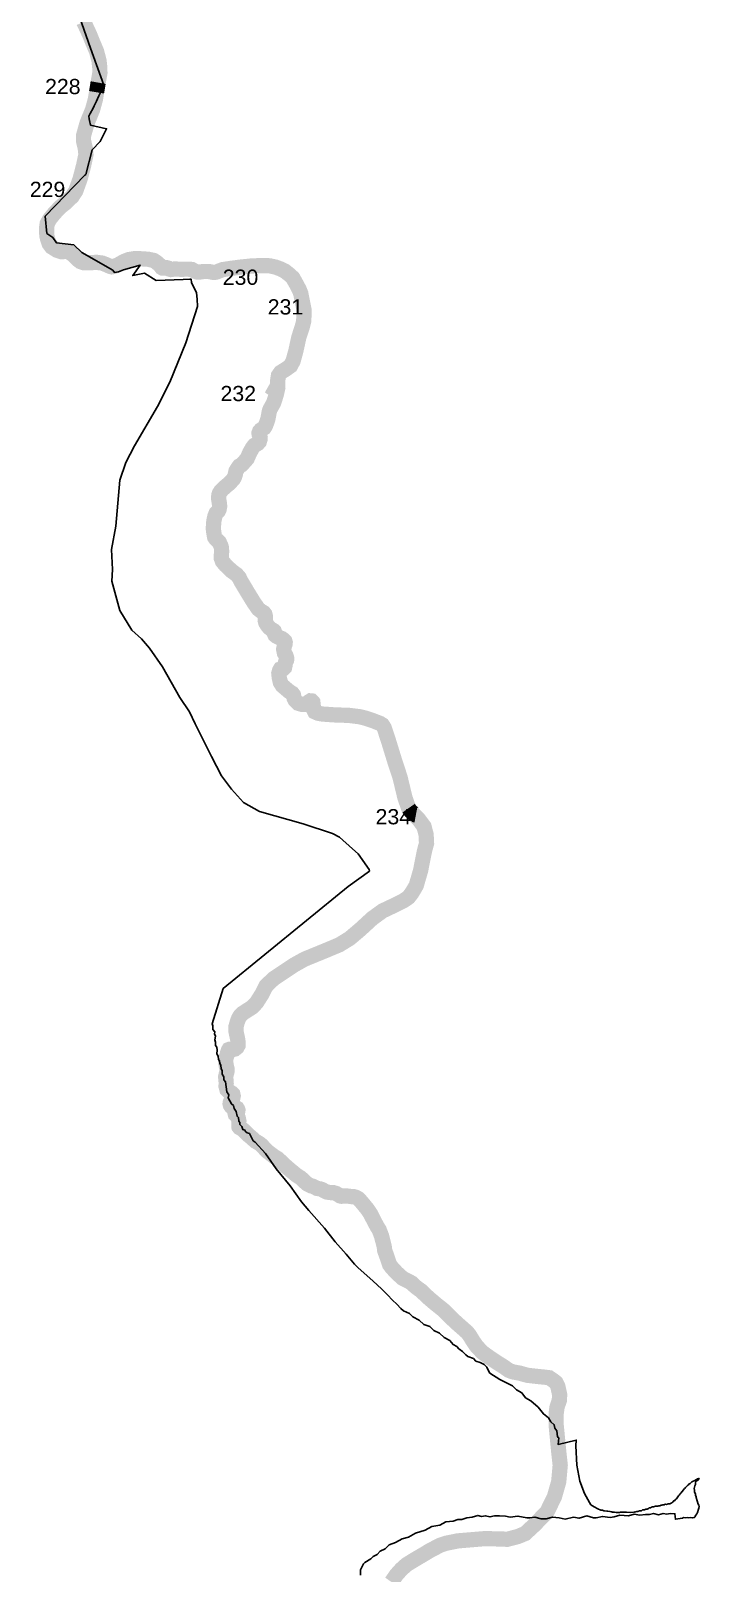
# Model space of a CAD drawing. Header units: metres. Extents: x 291186 to 378809, y 1824167 to 1998918.
# Drawn here: x 309657 to 311850, y 1917188 to 1922248 of the extents above; entities that cross this region are included whole.
import ezdxf

# ---------------------------------------------------------------- set-up
doc = ezdxf.new("R2010")
doc.units = ezdxf.units.M
for name, color, linetype in [('ARTIFICIALLY PROTECTED', 10, 'Continuous'), ('COASTLINE', 5, 'Continuous'), ('DISTRICT BOUNDRY', 86, 'Continuous')]:
    doc.layers.add(name, color=color, linetype=linetype)
doc.styles.get("Standard").update_dxf_attribs({"font": 'arial.ttf'})

msp = doc.modelspace()

# ---------------------------------------------------------------- linework, layer by layer
at = {"layer": 'ARTIFICIALLY PROTECTED', "const_width": 50, "flags": 128}
for points in [[(309878.3196581058, 1922078.673038232), (309877.8526072157, 1922076.059135931), (309873.0619050793, 1922046.975136573)], [(309836.6229254291, 1921858.11356203), (309838.2267980773, 1921842.243041384), (309830.633733361, 1921806.857901805), (309819.1444768384, 1921762.77111876), (309804.7700224543, 1921723.089635256), (309802.6509771576, 1921719.837326197)], [(310286.3184125886, 1921464.924048526), (310313.0855003934, 1921468.967175044), (310345.7351481671, 1921473.250231699), (310378.4264785996, 1921476.623069423), (310390.7622720308, 1921477.383711655), (310426.6957554583, 1921478.291042394), (310434.1060313158, 1921477.866702454)], [(310470.951104417, 1921469.336097221), (310477.6434449326, 1921466.853878971), (310490.6700185377, 1921460.431286418), (310505.954519683, 1921448.280517778), (310517.0704935055, 1921437.865562375), (310529.4816021519, 1921415.656532939), (310530.1187565256, 1921414.51637853), (310538.4556626136, 1921398.546775181), (310543.0941249391, 1921386.701599129), (310545.1896737273, 1921375.357644899), (310550.5955643363, 1921348.315724105), (310553.949881577, 1921331.663357758), (310553.6922069585, 1921314.276395184), (310552.2742386897, 1921293.927510255), (310547.5080161126, 1921275.982861967), (310536.5538133568, 1921242.464773677), (310533.9492049238, 1921230.49712042)], [(310467.4280497236, 1921085.80861673), (310458.3707868806, 1921069.792520809), (310464.9975717771, 1921065.269913654), (310463.3802846122, 1921057.887506304), (310458.5322124503, 1921041.735500591)], [(310671.4342239655, 1920003.391450827), (310700.1946270852, 1920002.456093085), (310736.6737744108, 1919997.882614665), (310755.841734567, 1919993.151207548), (310780.6845992642, 1919984.787820018), (310803.5661053941, 1919975.771458064), (310810.364925992, 1919971.459549051), (310816.9030405052, 1919961.397668747), (310830.5052289002, 1919919.795605238), (310851.8422030516, 1919850.597020333), (310864.2223755646, 1919813.002629359)], [(310896.8640218498, 1919697.979054633), (310904.0274508531, 1919687.733829745), (310920.2872615992, 1919675.503078407), (310920.6329867643, 1919675.438268259)]]:
    msp.add_lwpolyline(points, dxfattribs=at)
at = {"layer": 'COASTLINE', "const_width": 50, "flags": 128}
msp.add_lwpolyline([(309830.6807210855, 1922278.196480027), (309850.4466379302, 1922235.964220272), (309858.2693362036, 1922216.226170137), (309873.1333723631, 1922180.842169468), (309881.135685003, 1922150.494044222), (309883.8026173054, 1922126.502928699), (309884.0079991336, 1922110.508472048), (309877.8526072157, 1922076.059135931), (309869.2242968259, 1922023.677299888), (309859.991208949, 1921989.843354202), (309842.1343578813, 1921946.288061967), (309830.2252433039, 1921904.1696931), (309830.2252433039, 1921887.97023285), (309836.1752533934, 1921862.543332868), (309838.2267980773, 1921842.243041384), (309830.633733361, 1921806.857901805), (309819.1444768384, 1921762.77111876), (309804.7700224543, 1921723.089635256), (309793.2800080651, 1921705.454770183), (309772.3522818373, 1921684.744471503), (309754.2627657465, 1921670.732475572), (309733.1296576902, 1921648.176385236), (309718.5619473422, 1921629.721505771), (309711.168201522, 1921615.919069074), (309709.4061618508, 1921603.565704107), (309709.1492450988, 1921589.444372924), (309710.0488326642, 1921576.051563787), (309712.8749169368, 1921564.112382015), (309717.8844146686, 1921549.862733765), (309725.5911593638, 1921539.592812773), (309742.4188276901, 1921528.937560943), (309757.6004099236, 1921523.864481163), (309764.023328725, 1921524.121494933), (309768.1339967579, 1921525.020094038), (309773.0146571803, 1921525.276728172), (309782.0067435023, 1921523.479529961), (309796.3933237508, 1921513.080912266), (309810.1379910524, 1921499.08789815), (309819.9000697641, 1921491.513774472), (309830.8186527931, 1921487.662743918), (309853.8115653021, 1921487.662743918), (309872.8931286745, 1921488.915543685), (309891.3903769559, 1921486.476380503), (309906.2915485751, 1921480.699455036), (309916.9524569857, 1921475.692811607), (309923.1184590349, 1921474.152247531), (309928.6417902709, 1921475.050846636), (309943.1572078287, 1921480.442820902), (309962.810202561, 1921491.611720636), (309978.3532871272, 1921497.773597304), (309995.5659516482, 1921500.726408389), (310008.6141396132, 1921501.244611929), (310042.9106313462, 1921498.933765815), (310060.5090499287, 1921495.082735261), (310069.7572951362, 1921489.048796023), (310082.0892992347, 1921478.265227127), (310086.8418802145, 1921471.718019621), (310089.5391271778, 1921470.177455545), (310096.0901254219, 1921470.562786382), (310102.8980404181, 1921471.33306842), (310107.5225419552, 1921470.049138478), (310111.7612894307, 1921466.711376192), (310117.0284617812, 1921465.299508819), (310128.6571657444, 1921467.092151393), (310148.3101604768, 1921466.193552288), (310173.8722405064, 1921466.450186422), (310185.3046570395, 1921465.551587317), (310194.1679060521, 1921460.930274725), (310201.7465713046, 1921457.463815736), (310211.6374873254, 1921457.078864535), (310224.2256503095, 1921458.876062745), (310240.4712771444, 1921458.877960926), (310249.0109171508, 1921457.275516134), (310255.0018520328, 1921456.118384714), (310260.3387481035, 1921455.766082234), (310267.1360529684, 1921457.174912517), (310274.7382120829, 1921460.344875562), (310286.3184125886, 1921464.924048526), (310313.0855003934, 1921468.967175044), (310345.7351481671, 1921473.250231699), (310378.4264785996, 1921476.623069423), (310390.7622720308, 1921477.383711655), (310426.6957554583, 1921478.291042394), (310441.5163071732, 1921477.442362514), (310460.7956717625, 1921473.102791432), (310477.6434449326, 1921466.853878971), (310490.6700185377, 1921460.431286418), (310505.954519683, 1921448.280517778), (310517.0704935055, 1921437.865562375), (310530.1187565256, 1921414.51637853), (310538.4556626136, 1921398.546775181), (310543.0941249391, 1921386.701599129), (310545.1896737273, 1921375.357644899), (310550.5955643363, 1921348.315724105), (310553.949881577, 1921331.663357758), (310553.6922069585, 1921314.276395184), (310552.2742386897, 1921293.927510255), (310547.5080161126, 1921275.982861967), (310536.5538133568, 1921242.464773677), (310526.7083693274, 1921197.226933392), (310517.6367070204, 1921164.46470096), (310509.3896034927, 1921149.216988897), (310495.5592972738, 1921139.217368945), (310477.2098329648, 1921127.884466332), (310469.7872882166, 1921117.375754111), (310466.7815895775, 1921097.599740348), (310467.4280497236, 1921085.80861673), (310458.3707868806, 1921069.792520809), (310464.9975717771, 1921065.269913654), (310463.3802846122, 1921057.887506304), (310458.5322124503, 1921041.735500591), (310454.0873252799, 1921028.005954062), (310442.6041316895, 1921007.364369551), (310440.0182911055, 1921000.741994059), (310437.9174850975, 1920989.273940927), (310434.5192115983, 1920972.350514267), (310428.3774612778, 1920955.471125417), (310424.9026432596, 1920948.606541971), (310423.0299550758, 1920945.832539579), (310415.4338588933, 1920941.229449529), (310411.6657465299, 1920938.687404912), (310408.2175936973, 1920934.997637067), (310406.0722791207, 1920929.03516222), (310406.4948232282, 1920923.440831758), (310409.7271239582, 1920913.879312088), (310409.2095011216, 1920907.548117633), (310406.8828508891, 1920899.925020874), (310402.07342992, 1920894.569112055), (310390.9547701282, 1920888.36699394), (310385.2662239898, 1920881.260582175), (310375.5693217994, 1920864.4635744), (310370.7758160272, 1920853.040697986), (310366.8970551511, 1920844.512927942), (310360.4332115574, 1920837.147983862), (310353.1925547753, 1920829.007822472), (310348.0216314736, 1920824.097986297), (310341.8753339539, 1920821.009265419), (310336.7764079722, 1920814.133292884), (310330.5437136687, 1920803.941197331), (310328.7653352717, 1920794.827098635), (310325.6062132568, 1920784.408910067), (310321.3970225757, 1920777.209487411), (310307.2173398885, 1920762.136408042), (310299.2855088354, 1920756.069440447), (310285.8712713387, 1920743.785169285), (310279.7556385816, 1920736.938361635), (310276.4184021694, 1920731.490647943), (310274.2167999136, 1920725.149582944), (310273.3802109428, 1920713.767578404), (310275.7704262904, 1920700.172172333), (310276.9360250062, 1920688.266018918), (310274.8640179262, 1920677.340086412), (310271.885602482, 1920671.775377632), (310265.1519584053, 1920665.433932998), (310261.3967297727, 1920656.116139827), (310257.7445709876, 1920639.330900778), (310256.0169945997, 1920615.100102043), (310257.5081166318, 1920603.98258592), (310259.0534064767, 1920593.82200018), (310260.5221518026, 1920586.729255321), (310264.3448305559, 1920581.120508732), (310275.2429511888, 1920571.122786961), (310280.5404382002, 1920559.461119319), (310283.0588286635, 1920551.380560827), (310283.2217699665, 1920537.562179406), (310282.3267296001, 1920525.53226456), (310282.4896709031, 1920517.647598395), (310285.9864670506, 1920507.938400207), (310295.2589639868, 1920496.396317997), (310315.0708850868, 1920477.212440363), (310332.686960202, 1920464.1815211), (310341.3076919265, 1920454.102177527), (310345.7806201585, 1920444.238467367), (310354.4028676161, 1920429.757240979), (310370.1473233863, 1920403.373991763), (310389.0901698532, 1920372.652966934), (310403.6960221505, 1920351.62429556), (310411.8938643539, 1920344.992049525), (310421.522558557, 1920339.27017132), (310425.3149226494, 1920334.367168599), (310426.8761276913, 1920327.734922564), (310427.1360759094, 1920320.322523947), (310426.3628597145, 1920313.457476776), (310428.3077375575, 1920306.147664047), (310433.3824118104, 1920297.8248976), (310439.2293520526, 1920290.532843688), (310445.3399431345, 1920285.599569224), (310450.6026549969, 1920282.479619009), (310453.9683402354, 1920280.593585907), (310455.8554278833, 1920278.656681541), (310456.8755162262, 1920275.598711202), (310456.7345530525, 1920270.110309317), (310458.3154626241, 1920266.338622749), (310462.7012362057, 1920262.51568528), (310469.6260322916, 1920258.931906387), (310481.1128455698, 1920254.360718075), (310486.9529650132, 1920250.164598131), (310490.6081552645, 1920246.381142837), (310491.9132014209, 1920241.814877507), (310491.2606783426, 1920235.552776858), (310488.9112921145, 1920229.029486438), (310486.8967725454, 1920219.483649375), (310489.4334621503, 1920206.981349462), (310494.2633455156, 1920198.50141359), (310497.0045487374, 1920189.629693064), (310496.4899573668, 1920183.29432261), (310493.2265841091, 1920176.510222058), (310491.2682570079, 1920170.508931541), (310491.0075509232, 1920164.507641025), (310489.8328578091, 1920159.158565659), (310487.352360672, 1920156.679920304), (310481.8699542285, 1920155.636300135), (310475.9949729249, 1920153.940085179), (310473.7660874741, 1920150.248122231), (310471.0203370532, 1920140.317216448), (310472.3284146757, 1920126.726996439), (310476.2503739439, 1920110.131575536), (310482.788488457, 1920099.939100347), (310494.4406862825, 1920089.932267306), (310505.6851519175, 1920080.393146177), (310514.7067950338, 1920075.035339176), (310519.1524400708, 1920069.285747522), (310521.2441516806, 1920058.832082564), (310524.9054048639, 1920051.645187905), (310534.1885119315, 1920042.367256546), (310546.0870163778, 1920038.839296477), (310558.9002657199, 1920038.447132186), (310566.4842360379, 1920042.106066776), (310570.5373062149, 1920047.46349414), (310574.5903763918, 1920050.07691038), (310578.7745574776, 1920049.685125726), (310582.6972746122, 1920045.50343196), (310583.8742413259, 1920035.703121062), (310584.5472268004, 1920022.710448578), (310588.9928718374, 1920014.216845799), (310599.4529456187, 1920009.512392859), (310614.0972004858, 1920006.768381735), (310656.0003985325, 1920003.893396089), (310700.1946270852, 1920002.456093085), (310736.6737744108, 1919997.882614665), (310755.841734567, 1919993.151207548), (310780.6845992642, 1919984.787820018), (310803.5661053941, 1919975.771458064), (310810.364925992, 1919971.459549051), (310816.9030405052, 1919961.397668747), (310830.5052289002, 1919919.795605238), (310851.8422030516, 1919850.597020333), (310868.8123502847, 1919799.064430678), (310884.7313366472, 1919732.683126702), (310896.8640218498, 1919697.979054633), (310907.7704790144, 1919683.021384697), (310930.1533089707, 1919660.860875378), (310947.3061020363, 1919637.864406942), (310954.2095082147, 1919611.313783534), (310955.6737063415, 1919582.67250306), (310949.3985715125, 1919559.381436861), (310943.7509501664, 1919531.994854336), (310936.4314752657, 1919494.504251878), (310921.9933600935, 1919444.253693983), (310907.3506209594, 1919419.584927677), (310896.4729627227, 1919405.368687421), (310879.1109984961, 1919393.661463424), (310854.3935065248, 1919381.245024956), (310811.3932904386, 1919360.816230596), (310777.557187963, 1919336.161445852), (310737.989888977, 1919299.729319074), (310703.4495686306, 1919270.495709834), (310669.6134661552, 1919249.714582548), (310619.2114213772, 1919228.581623519), (310555.4164752799, 1919202.517507067), (310521.9330618204, 1919183.850377342), (310454.5114516967, 1919138.942714109), (310429.8394628318, 1919115.696258704), (310416.0938724963, 1919088.575644656), (310397.7656452751, 1919059.693867159), (310384.0200549396, 1919045.252727818), (310352.5564057436, 1919024.930178521), (310344.7494628346, 1919017.550138237), (310338.8764561136, 1919007.747884534), (310334.577079316, 1918995.71569187), (310330.7066549716, 1918981.82138319), (310330.2769446518, 1918966.584300942), (310333.860137583, 1918949.825256797), (310335.8669681419, 1918940.084928433), (310337.1576148344, 1918931.299385346), (310337.0143780611, 1918919.123690163), (310334.0041322229, 1918913.537342115), (310326.8377463603, 1918907.807871184), (310319.9585919107, 1918906.08887805), (310311.767570506, 1918906.572914324), (310309.4644141357, 1918906.797659009), (310306.993011397, 1918905.843253369), (310305.8130132172, 1918904.046434795), (310303.0574105315, 1918895.609018188), (310301.4249660361, 1918888.403900987), (310297.6614008718, 1918878.298362509), (310296.4200155035, 1918868.217880027), (310298.4988433822, 1918852.947010149), (310301.42193457, 1918841.352538131), (310300.804273352, 1918833.155810934), (310298.2609363046, 1918824.054808465), (310296.5905354716, 1918816.523185674), (310297.2040294178, 1918810.494501441), (310298.1055106556, 1918801.168416176), (310298.4427612593, 1918794.094273496), (310297.8251000412, 1918785.711904151), (310300.9164375977, 1918774.127302677), (310305.7470788295, 1918769.186715962), (310315.6342055178, 1918763.909391856), (310320.1283540123, 1918759.642279925), (310321.4258215036, 1918753.892688271), (310319.7964084743, 1918746.201256979), (310315.4144242254, 1918740.643381653), (310311.8395706262, 1918732.753644942), (310311.1953812794, 1918728.047429094), (310312.2078909572, 1918723.363476514), (310314.9389071989, 1918719.337118767), (310319.2856064363, 1918716.682637033), (310326.981741, 1918715.784417565), (310330.8021461538, 1918715.222935488), (310334.0602143458, 1918713.257938036), (310335.9139558665, 1918710.226162602), (310336.8688676883, 1918707.194387168), (310336.2512064702, 1918703.601509293), (310333.9480501001, 1918699.67151439), (310329.6198743744, 1918697.119219593), (310327.9912192117, 1918694.929477456), (310328.496716184, 1918692.908293834), (310332.9340246893, 1918688.41719649), (310336.0799286356, 1918684.992497493), (310338.3270028828, 1918680.051910778), (310340.0215924333, 1918671.537428004), (310339.8533460646, 1918661.993371603), (310339.7972639418, 1918654.638677703), (310340.1405774777, 1918652.149782167), (310341.544904149, 1918650.240970887), (310347.1061287112, 1918646.928644232), (310351.2069444792, 1918644.345978533), (310356.6560047956, 1918640.135432409), (310371.0084810506, 1918625.478054781), (310379.9952623068, 1918618.112731065), (310394.4652078731, 1918605.178522569), (310406.0590499761, 1918598.531850355), (310414.5971742494, 1918592.064746107), (310421.4642028346, 1918584.282961378), (310432.7882444547, 1918572.516514119), (310454.8967267288, 1918555.540697651), (310466.9399836814, 1918548.354941901), (310480.6391789915, 1918535.729377712), (310494.5702814584, 1918522.526007085), (310508.2308255757, 1918510.669586024), (310530.2650369304, 1918492.761762457), (310542.7577087323, 1918484.857734842), (310549.608064254, 1918478.725090168), (310554.730484098, 1918473.24617919), (310565.2494884056, 1918464.394643184), (310576.3903093893, 1918458.785073525), (310581.6923435998, 1918457.617691925), (310588.9724094412, 1918454.294355818), (310595.9826747996, 1918450.431936175), (310605.8690436213, 1918448.905039005), (310612.9043185751, 1918446.625323067), (310620.6337992659, 1918442.224199525), (310628.6323225733, 1918438.451753684), (310639.3273349774, 1918436.745288547), (310649.3933181656, 1918436.565720581), (310658.4702855383, 1918433.961035976), (310665.5351172865, 1918430.063310158), (310672.275582162, 1918425.661806979), (310677.1289593896, 1918424.584019544), (310687.0153282113, 1918425.572212814), (310698.3393698313, 1918425.033129279), (310710.0226401843, 1918423.326664143), (310716.4933045768, 1918423.416637944), (310724.1325991512, 1918421.171089272), (310732.0416942086, 1918416.590018127), (310741.5680764308, 1918406.530415641), (310760.9239874853, 1918383.046494205), (310771.1695850399, 1918368.046305004), (310782.7861631387, 1918345.176255454), (310793.1211889433, 1918325.954890314), (310800.4573369076, 1918313.944716555), (310807.9336901791, 1918294.401419839), (310813.3979078261, 1918273.133435444), (310816.2732534228, 1918261.607677595), (310817.4676510665, 1918255.351651126), (310818.0307458948, 1918248.536800034), (310819.1584512843, 1918244.178575393), (310822.5961338428, 1918235.448459204), (310828.8545956081, 1918217.055840091), (310834.5060062869, 1918200.3977792), (310841.2858802216, 1918191.17109874), (310857.4420788065, 1918173.439046776), (310877.4929534647, 1918155.274209439), (310896.6783445511, 1918145.47086145), (310907.0641474128, 1918139.992709745), (310911.3915652719, 1918135.090845932), (310923.6530877838, 1918124.56694826), (310937.1870681914, 1918114.856611163), (310948.6566201843, 1918104.02558773), (310960.6680467427, 1918092.472875704), (310986.984203965, 1918070.123687147), (311002.2468779167, 1918058.029613768), (311013.1889548081, 1918049.157893242), (311035.1549581754, 1918026.826927227), (311055.383931467, 1918007.873205674), (311073.5568128756, 1917991.85748939), (311088.8308548253, 1917978.377363905), (311096.3269126263, 1917968.810149691), (311109.7002253306, 1917947.215678084), (311119.7245258599, 1917932.684339705), (311137.7132457028, 1917913.42766839), (311151.98235664, 1917902.687378031), (311185.2913482906, 1917879.949062274), (311206.8193048065, 1917866.66444948), (311225.3135216218, 1917853.524098478), (311239.1839947666, 1917848.181097293), (311261.7388604241, 1917844.110257326), (311286.301314507, 1917837.179237528), (311317.7095769123, 1917833.521821484), (311343.5975395478, 1917830.934600148), (311358.3903362539, 1917829.086530675), (311370.9648576406, 1917820.585714807), (311380.5799102462, 1917812.824050801), (311386.4973320753, 1917800.257330237), (311392.4139960379, 1917773.645965021), (311391.3044794448, 1917754.796263811), (311383.908460025, 1917733.359341267), (311380.9497491106, 1917711.553032609), (311380.9899160364, 1917673.370732825), (311389.3984451339, 1917586.341770157), (311394.2559847069, 1917541.863087487), (311389.3110665858, 1917487.71700407), (311375.0935063967, 1917437.985464765), (311350.9234758063, 1917388.964372764), (311309.692491835, 1917346.337382488), (311279.1245294479, 1917317.91933832), (311254.954647415, 1917307.973076045), (311220.0778007322, 1917298.928244157), (311205.6999359487, 1917299.855315984), (311147.4290945564, 1917301.246303361), (311058.0645053668, 1917293.813784021), (311019.3367680607, 1917285.933673491), (311000.0884740528, 1917279.444170702), (310966.9265085081, 1917262.061763765), (310946.9180743754, 1917249.981736928), (310914.9156446143, 1917231.20872225), (310889.6377645316, 1917215.448880827), (310872.4554146715, 1917199.878477914), (310856.9176351712, 1917182.496070977), (310840.6007688828, 1917158.92824992)], dxfattribs=at)
at = {"layer": 'DISTRICT BOUNDRY'}
msp.add_polyline3d([(309788.6797788026, 1922376.832834179, 0), (309853.0539451941, 1922191.730747497, 0), (309896.6241056249, 1922070.358920817, 0), (309892.6438099737, 1922061.541905637, 0), (309888.2206670804, 1922051.786941081, 0), (309885.444838735, 1922045.658688543, 0), (309880.716856042, 1922035.215827398, 0), (309876.4462345275, 1922025.804574322, 0), (309872.7247643899, 1922017.581497664, 0), (309868.6070755598, 1922008.451692209, 0), (309865.7547961159, 1922002.167050699, 0), (309861.8660093725, 1921995.19333682, 0), (309852.0062337257, 1921977.493194843, 0), (309847.275169194, 1921969.018229728, 0), (309849.0100326616, 1921959.960524199, 0), (309850.1568036908, 1921953.870094841, 0), (309852.9394124772, 1921939.315561423, 0), (309905.6371845831, 1921927.279755683, 0), (309905.9179437651, 1921927.217766059, 0), (309885.2352605328, 1921885.068713767, 0), (309858.2040602809, 1921857.498697561, 0), (309837.5648947026, 1921777.293911, 0), (309834.727676133, 1921774.383302247, 0), (309704.9172629958, 1921640.894104343, 0), (309709.8448609769, 1921583.572990821, 0), (309729.4810228544, 1921570.019765314, 0), (309741.3957200998, 1921552.983618904, 0), (309798.7376005268, 1921546.246987265, 0), (309824.424666587, 1921521.423624426, 0), (309926.3373139262, 1921463.482623348, 0), (309931.5383575613, 1921455.556948267, 0), (309945.1978076537, 1921458.04667625, 0), (309961.9152320909, 1921464.727259588, 0), (310015.8945421241, 1921479.741122912, 0), (309991.9067045555, 1921445.152445664, 0), (310030.1522084897, 1921453.143207375, 0), (310068.2108345489, 1921429.388931835, 0), (310156.8736863678, 1921432.215654007, 0), (310179.5565418139, 1921433.193696893, 0), (310183.6164245323, 1921433.36845645, 0), (310184.464793027, 1921423.004110797, 0), (310201.0240265866, 1921388.625967611, 0), (310202.6861535262, 1921368.229453539, 0), (310204.691987727, 1921343.616177219, 0), (310166.0000284144, 1921224.837561694, 0), (310113.8647762162, 1921095.975431743, 0), (310072.8900299439, 1921015.967546119, 0), (309997.1385481393, 1920887.188804503, 0), (309968.934417544, 1920832.439700907, 0), (309949.1202309114, 1920774.051002668, 0), (309936.5775334101, 1920623.153556842, 0), (309921.5509341903, 1920546.863679806, 0), (309924.8425700768, 1920480.514712846, 0), (309923.2319957271, 1920442.346897992, 0), (309949.2515549642, 1920346.697063695, 0), (309989.0913232328, 1920282.470169795, 0), (310020.1178388722, 1920253.422234368, 0), (310046.5054028006, 1920222.414082572, 0), (310089.4518959402, 1920161.383225507, 0), (310145.7903936061, 1920061.440820971, 0), (310178.1745793155, 1920014.08701109, 0), (310196.441221908, 1919975.032723411, 0), (310249.8339956061, 1919867.287729533, 0), (310283.3412488617, 1919803.732389237, 0), (310315.248676933, 1919760.576772022, 0), (310354.845510264, 1919716.889902075, 0), (310407.4032190845, 1919687.476957962, 0), (310551.4021551228, 1919646.606811208, 0), (310647.1677422504, 1919615.045539153, 0), (310670.0385672222, 1919602.769223906, 0), (310712.3372581212, 1919564.749120255, 0), (310730.9538175788, 1919548.012834931, 0), (310767.8886283796, 1919496.885716922, 0), (310768.995356477, 1919491.716426022, 0), (310697.9918710112, 1919440.524362615, 0), (310288.2793848944, 1919105.839194072, 0), (310251.8098358655, 1918989.963349997, 0), (310254.8306550821, 1918983.219529867, 0), (310254.5513732187, 1918971.629812798, 0), (310260.7273137962, 1918963.671671052, 0), (310259.6524420334, 1918957.204082008, 0), (310263.2840132981, 1918950.054899851, 0), (310260.9998011099, 1918938.181601125, 0), (310263.800498211, 1918930.031888846, 0), (310263.5487217525, 1918918.817098652, 0), (310267.6844812671, 1918914.292602215, 0), (310269.1223295642, 1918903.798336027, 0), (310267.783621137, 1918892.332316228, 0), (310272.4708896133, 1918883.809922653, 0), (310273.1643076207, 1918873.033628286, 0), (310276.5989463676, 1918868.602028682, 0), (310277.138860676, 1918860.886910949, 0), (310280.8690436758, 1918853.17557906, 0), (310281.6925104671, 1918843.461506672, 0), (310285.6235659171, 1918835.906541514, 0), (310284.7731212753, 1918825.472063716, 0), (310290.8622106477, 1918816.795218389, 0), (310290.6971648855, 1918806.299073808, 0), (310295.6598544217, 1918799.901110211, 0), (310300.5881721886, 1918767.57566591, 0), (310306.4882786266, 1918757.492820941, 0), (310305.2245162417, 1918747.994997111, 0), (310315.3314723043, 1918727.514759389, 0), (310322.0109891834, 1918722.212008501, 0), (310324.9810143122, 1918712.594114224, 0), (310330.538422421, 1918702.541857777, 0), (310333.8433613944, 1918687.145448752, 0), (310338.3368275955, 1918682.620993391, 0), (310339.9875118383, 1918671.002461472, 0), (310342.6776192008, 1918666.288537589, 0), (310343.4342124377, 1918660.354269183, 0), (310349.7395904191, 1918653.45764399, 0), (310352.9103830711, 1918643.996201274, 0), (310359.5936291338, 1918641.567066654, 0), (310361.5825287994, 1918636.945937242, 0), (310366.6473519081, 1918632.859411765, 0), (310374.8191734027, 1918630.962597341, 0), (310386.8589123722, 1918606.797494747, 0), (310393.7389860275, 1918601.619266666, 0), (310427.4302648195, 1918565.13666013, 0), (310462.4321260095, 1918515.03419456, 0), (310508.3010119716, 1918459.097608344, 0), (310545.0484340707, 1918406.711839441, 0), (310569.5282697252, 1918377.992420538, 0), (310621.1943622831, 1918320.364583234, 0), (310655.7871674992, 1918274.842628663, 0), (310692.1016446944, 1918234.56669177, 0), (310719.1517137461, 1918201.687267313, 0), (310729.895232122, 1918190.665423242, 0), (310780.0374668947, 1918146.514759511, 0), (310808.3230556297, 1918120.689658826, 0), (310827.0590744977, 1918101.420872776, 0), (310844.0825111502, 1918083.931496326, 0), (310858.2516227637, 1918070.564155336, 0), (310871.5470274517, 1918055.85324222, 0), (310880.1069901979, 1918048.513224372, 0), (310899.2249340772, 1918039.454598727, 0), (310910.3663511225, 1918028.771692429, 0), (310931.2107565609, 1918017.899621871, 0), (310947.0342488794, 1918003.622823781, 0), (310966.1255324701, 1917997.090397187, 0), (310979.1346647983, 1917984.374555405, 0), (310997.9066237879, 1917975.341604621, 0), (311013.1847825293, 1917960.968362438, 0), (311032.069419969, 1917951.370976054, 0), (311042.5041003234, 1917937.873269665, 0), (311054.8609427656, 1917931.369930589, 0), (311061.8601609279, 1917924.369847436, 0), (311073.9296640088, 1917915.367328587, 0), (311084.1663854275, 1917904.585475637, 0), (311090.9956018261, 1917899.05275348, 0), (311109.6793432703, 1917892.19886251, 0), (311117.7475254259, 1917883.822343954, 0), (311131.875486535, 1917878.719554426, 0), (311144.815533611, 1917872.680043381, 0), (311153.2407589053, 1917864.270964292, 0), (311157.5058648111, 1917853.804608846, 0), (311162.8009677322, 1917844.492710021, 0), (311195.9389275027, 1917823.84486052, 0), (311217.6259829405, 1917812.669711068, 0), (311237.2000918592, 1917802.994157146, 0), (311250.4566357745, 1917789.516224081, 0), (311268.6844821969, 1917779.090346477, 0), (311280.6390308605, 1917763.614137159, 0), (311297.5246774235, 1917753.687559686, 0), (311321.3494072002, 1917732.755647397, 0), (311339.317564111, 1917710.27076943, 0), (311355.9966262503, 1917697.311087373, 0), (311363.3413324774, 1917684.525251882, 0), (311374.4418849563, 1917675.072392948, 0), (311376.6928564988, 1917663.951565802, 0), (311383.568921514, 1917654.600869442, 0), (311385.6538014734, 1917635.049518891, 0), (311389.3329737779, 1917631.919248174, 0), (311387.340081663, 1917610.190759811, 0), (311447.0428700693, 1917624.696982223, 0), (311445.0839484173, 1917605.999252928, 0), (311448.8560906431, 1917542.544150409, 0), (311458.8267117683, 1917489.658568535, 0), (311473.9507612948, 1917449.436570339, 0), (311490.3706332679, 1917419.48304235, 0), (311494.2737600936, 1917412.385271395, 0), (311494.1986917333, 1917412.135656777, 0), (311505.9505933702, 1917405.453794342, 0), (311517.9308216147, 1917399.1763235, 0), (311527.9984856575, 1917394.807860828, 0), (311533.244719667, 1917394.667760905, 0), (311535.2118462649, 1917393.444364149, 0), (311537.5449990737, 1917392.875484474, 0), (311539.7878828541, 1917392.025896129, 0), (311546.7720165368, 1917391.848804221, 0), (311550.1639989582, 1917390.870707363, 0), (311557.2882923433, 1917390.598877398, 0), (311561.8688675638, 1917388.648889045, 0), (311563.6844218113, 1917388.611876427, 0), (311565.9294207406, 1917387.512030797, 0), (311571.7405370373, 1917388.180176418, 0), (311578.4881171188, 1917386.690785499, 0), (311588.8616998232, 1917387.124412942, 0), (311592.0331626633, 1917387.987746889, 0), (311599.8159524405, 1917388.397924104, 0), (311604.0218646802, 1917388.133422995, 0), (311609.9743838938, 1917388.486868385, 0), (311611.9032856774, 1917387.917995386, 0), (311625.7442900886, 1917387.211674045, 0), (311634.2315350198, 1917388.334546385, 0), (311635.2196917108, 1917388.767775293, 0), (311637.687943665, 1917388.508533966, 0), (311645.2231471612, 1917390.164931836, 0), (311648.8823786887, 1917390.181631718, 0), (311654.1327399486, 1917392.345722757, 0), (311660.7956517389, 1917392.755566918, 0), (311664.3994898854, 1917395.175551194, 0), (311670.9698363885, 1917395.491452886, 0), (311674.7492735678, 1917397.379565239, 0), (311679.4209245062, 1917398.389615593, 0), (311683.3606430994, 1917399.714740562, 0), (311686.5302843048, 1917402.073041176, 0), (311690.7141841552, 1917402.210613302, 0), (311693.4093522116, 1917403.946674139, 0), (311696.5871321475, 1917405.461693409, 0), (311700.4480190834, 1917405.319330921, 0), (311706.8455480182, 1917407.225143581, 0), (311715.0424342662, 1917407.373990176, 0), (311716.3016994224, 1917408.522850061, 0), (311720.8837344036, 1917409.03157178, 0), (311725.7937978256, 1917410.786792004, 0), (311727.7445901576, 1917410.964509824, 0), (311731.3540373882, 1917412.601046927, 0), (311734.8284851837, 1917412.240478982, 0), (311739.0364527263, 1917414.435226342, 0), (311743.4159451008, 1917413.414381162, 0), (311747.8722826557, 1917415.513735839, 0), (311753.8737467503, 1917414.920839698, 0), (311760.7328724695, 1917418.348739522, 0), (311762.6901599906, 1917420.866247932, 0), (311764.642463207, 1917422.353719778, 0), (311766.950616004, 1917425.399633574, 0), (311769.9125666608, 1917426.600666491, 0), (311772.3706780351, 1917430.113538145, 0), (311775.4512516885, 1917431.812963733, 0), (311777.8598179717, 1917435.606693747, 0), (311780.5323708032, 1917437.807471682, 0), (311782.4025917012, 1917441.229567304, 0), (311784.549707581, 1917443.308223689, 0), (311787.6874403238, 1917448.470502369, 0), (311789.7927263844, 1917450.080917735, 0), (311798.4252808488, 1917461.513866553, 0), (311802.0822916244, 1917465.798293565, 0), (311804.0993040345, 1917466.909473984, 0), (311805.3602176369, 1917469.273277628, 0), (311807.2920429307, 1917471.133883841, 0), (311811.6391018076, 1917476.006128335, 0), (311815.1660193195, 1917477.794076665, 0), (311817.5316139892, 1917481.117919028, 0), (311820.7139899475, 1917481.753014891, 0), (311826.4486513778, 1917487.083253563, 0), (311835.6340379294, 1917492.421055239, 0), (311838.3065878354, 1917494.400276615, 0), (311841.0454304648, 1917494.444357973, 0), (311843.7429189635, 1917496.984551262, 0), (311849.4358339228, 1917498.661795206, 0), (311850.0486931173, 1917499.250367776, 0), (311847.0884186835, 1917493.685768054, 0), (311839.6942986333, 1917488.868268883, 0), (311837.5572223514, 1917484.483116802, 0), (311837.5397180505, 1917478.648498786, 0), (311835.3660046976, 1917474.793827971, 0), (311835.1956397081, 1917470.270669887, 0), (311833.7112714646, 1917465.600111756, 0), (311834.7759242798, 1917459.883086619, 0), (311835.3225290655, 1917453.358207623, 0), (311837.6500238486, 1917448.25714979, 0), (311837.6990001145, 1917443.482848916, 0), (311840.2870659804, 1917438.62968734, 0), (311839.8208860393, 1917435.793255477, 0), (311847.1278389361, 1917414.496899545, 0), (311849.1887455893, 1917411.238240129, 0), (311849.7969129781, 1917406.273253654, 0), (311849.2891824524, 1917401.440305775, 0), (311847.8397558011, 1917397.892723297, 0), (311844.4372630974, 1917387.05657057, 0), (311842.4990266083, 1917382.856682526, 0), (311841.1150633475, 1917381.960632242, 0), (311840.1395352533, 1917378.97148006, 0), (311839.1254674105, 1917378.229014034, 0), (311837.2218617242, 1917375.151984018, 0), (311837.1191740002, 1917373.09317494, 0), (311833.6034573417, 1917370.213463651, 0), (311828.6004985329, 1917368.933820641, 0), (311821.4171246301, 1917370.413194858, 0), (311816.3162742829, 1917369.570299277, 0), (311811.4633898505, 1917370.192030925, 0), (311806.2684581692, 1917369.411277907, 0), (311798.3751227385, 1917370.486692841, 0), (311794.9018260875, 1917367.853992791, 0), (311772.2400030494, 1917364.951878447, 0), (311770.3406601336, 1917382.750856649, 0), (311755.3485280682, 1917383.922367465, 0), (311743.6571889706, 1917381.766104736, 0), (311731.8566353708, 1917384.196758121, 0), (311717.107247022, 1917379.211197086, 0), (311700.3378612191, 1917383.814217316, 0), (311687.1164356977, 1917380.657944766, 0), (311674.2030219731, 1917380.651038771, 0), (311655.6690325788, 1917378.198997478, 0), (311636.5195375313, 1917381.239592342, 0), (311618.2758015469, 1917375.595210485, 0), (311590.1581577357, 1917378.378877065, 0), (311570.827541805, 1917372.230076987, 0), (311557.6142187838, 1917370.11753024, 0), (311532.4372968226, 1917374.220319904, 0), (311512.6667985973, 1917369.46792134, 0), (311503.701969221, 1917368.898830237, 0), (311481.3009898677, 1917375.669572323, 0), (311456.0590532026, 1917367.924682536, 0), (311438.3576861593, 1917371.46175742, 0), (311409.9284683891, 1917365.183005012, 0), (311390.679584961, 1917369.373607408, 0), (311368.8194859554, 1917372.067844425, 0), (311348.5146992573, 1917366.325601474, 0), (311331.6062317263, 1917365.759271014, 0), (311310.5942963737, 1917371.755253772, 0), (311294.9138252127, 1917369.247626068, 0), (311284.5792520195, 1917369.667465687, 0), (311255.25841105, 1917375.01253925, 0), (311230.5605367417, 1917371.16748094, 0), (311214.286044205, 1917375.025099024, 0), (311195.31876756, 1917376.042144799, 0), (311178.9283163169, 1917375.6190912, 0), (311163.3878754428, 1917372.38338563, 0), (311149.4235739021, 1917376.484719974, 0), (311136.1425672192, 1917374.120102688, 0), (311123.7222182454, 1917377.563177364, 0), (311104.9091730919, 1917371.73354166, 0), (311087.644474452, 1917369.649633971, 0), (311071.4291345851, 1917363.441490864, 0), (311058.5171396286, 1917364.44568714, 0), (311043.4785790839, 1917358.610383486, 0), (311018.4430636071, 1917355.993352802, 0), (310999.8121321651, 1917345.221555703, 0), (310973.4675610201, 1917341.039311002, 0), (310951.1591443251, 1917329.265318102, 0), (310919.1764533796, 1917319.237939647, 0), (310896.1624165595, 1917306.179522218, 0), (310875.8090460671, 1917300.991046976, 0), (310853.5987889063, 1917288.242281464, 0), (310833.060742021, 1917281.052415417, 0), (310820.2475302934, 1917267.804848105, 0), (310803.3354991512, 1917260.271090829, 0), (310793.8599858183, 1917249.24158352, 0), (310780.162652957, 1917242.145317765, 0), (310772.9038576754, 1917235.114353331, 0), (310753.1537820611, 1917223.298009293, 0), (310748.4247813107, 1917218.454201115, 0), (310738.6244025516, 1917198.989962398, 0), (310738.5597056263, 1917181.342342994, 0)], dxfattribs=at)

# ---------------------------------------------------------------- texts
at = {"layer": 'ARTIFICIALLY PROTECTED', "char_height": 50, "attachment_point": 1}
for s, heights, insert in [('228', [74.18822369209585], (309704.0843518329, 1922090.735146003)), ('229', [71.01658420774248], (309653.9630530599, 1921753.305535158)), ('230', [74.18822369209585], (310287.0726554663, 1921465.037975726)), ('231', [74.18822369209585], (310434.6138761095, 1921367.762981003)), ('232', [74.18822369209585], (310279.6052334804, 1921083.417755765)), ('234', [74.18822369209585], (310788.4100556051, 1919694.950835177))]:
    msp.add_mtext_dynamic_manual_height_columns(s, width=84.3741295307409, gutter_width=1, heights=heights, dxfattribs=dict(at, insert=insert))

doc.saveas('drawing.dxf')
